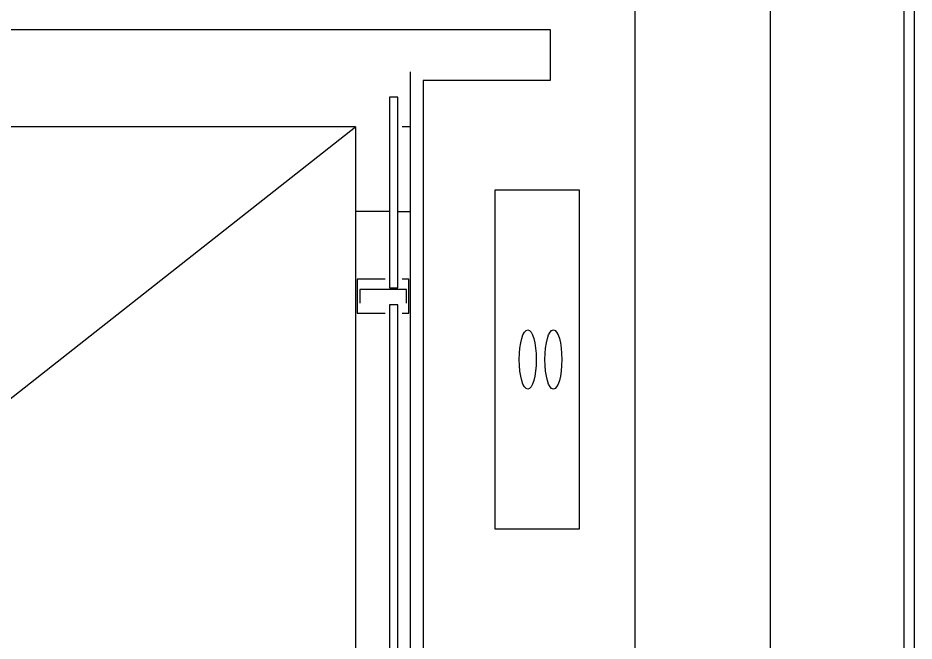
# Model space of a CAD drawing. Header units: millimetres. Extents: x -7718 to 421089, y 87466 to 341395.
# Drawn here: x 310194 to 311253, y 214771 to 215507 of the extents above; entities that cross this region are included whole.
import ezdxf

# ---------------------------------------------------------------- set-up
doc = ezdxf.new("R2010")
doc.units = ezdxf.units.MM
doc.header["$LTSCALE"] = 200
doc.header["$MEASUREMENT"] = 0
doc.layers.add('e-plan', color=9, linetype='CONTINUOUS')

msp = doc.modelspace()

# ---------------------------------------------------------------- linework, layer by layer
at = {"layer": 'e-plan'}
for p, q in [((311240.6, 216148.6), (311240.6, 214559.6)), ((311252.6, 216148.6), (311252.6, 214559.6)), ((310922.6, 215838.6), (310922.6, 213508.6)), ((311082.6, 215838.6), (311082.6, 213508.6)), ((310642.6, 215413.6), (310632.6, 215413.6)), ((310632.6, 215413.6), (310632.6, 215188.6)), ((310642.6, 215188.6), (310642.6, 215413.6)), ((310592.6, 215378.6), (310142.6, 215378.6)), ((310592.6, 215378.6), (310592.6, 213878.6)), ((310657.6, 215378.6), (310647.6, 215378.6)), ((310657.6, 215278.6), (310657.6, 215378.6)), ((310857.1, 215303.8), (310757.1, 215303.8)), ((310757.1, 215303.8), (310757.1, 214903.8)), ((310857.1, 214903.8), (310857.1, 215303.8)), ((310632.6, 215278.6), (310592.6, 215278.6)), ((310642.6, 215278.6), (310657.6, 215278.6)), ((310627.6, 215198.6), (310594.6, 215198.6)), ((310594.6, 215198.6), (310594.6, 215158.6)), ((310655.6, 215198.6), (310647.6, 215198.6)), ((310655.6, 215158.6), (310655.6, 215198.6)), ((310652.6, 215186.6), (310597.6, 215186.6)), ((310597.6, 215186.6), (310597.6, 215170.6)), ((310632.6, 215188.6), (310642.6, 215188.6)), ((310652.6, 215170.6), (310652.6, 215186.6)), ((310632.6, 215168.6), (310632.6, 214706.6)), ((310642.6, 215168.6), (310632.6, 215168.6)), ((310642.6, 214706.6), (310642.6, 215168.6)), ((310594.6, 215158.6), (310627.6, 215158.6)), ((310647.6, 215158.6), (310655.6, 215158.6)), ((310757.1, 214903.8), (310857.1, 214903.8))]:
    msp.add_line(p, q, dxfattribs=at)
at = {"layer": 'e-plan', "linetype": 'Continuous'}
for p, q in [((308462.6, 215493.6), (310822.6, 215493.6)), ((310822.6, 215493.6), (310822.6, 215433.6)), ((310657.6, 213978.6), (310657.6, 215443.6)), ((310672.6, 215433.6), (310672.6, 213823.6)), ((310822.6, 215433.6), (310672.6, 215433.6))]:
    msp.add_line(p, q, dxfattribs=at)
at = {"layer": 'e-plan', "ltscale": 2}
msp.add_line((308692.6, 213883.6), (310592.6, 215378.6), dxfattribs=at)
at = {"layer": 'e-plan'}
for centre in [(310796, 215103.8), (310826.3, 215103.8)]:
    msp.add_ellipse(centre, major_axis=(0, -35), ratio=0.285714, dxfattribs=at)

doc.saveas('drawing.dxf')
